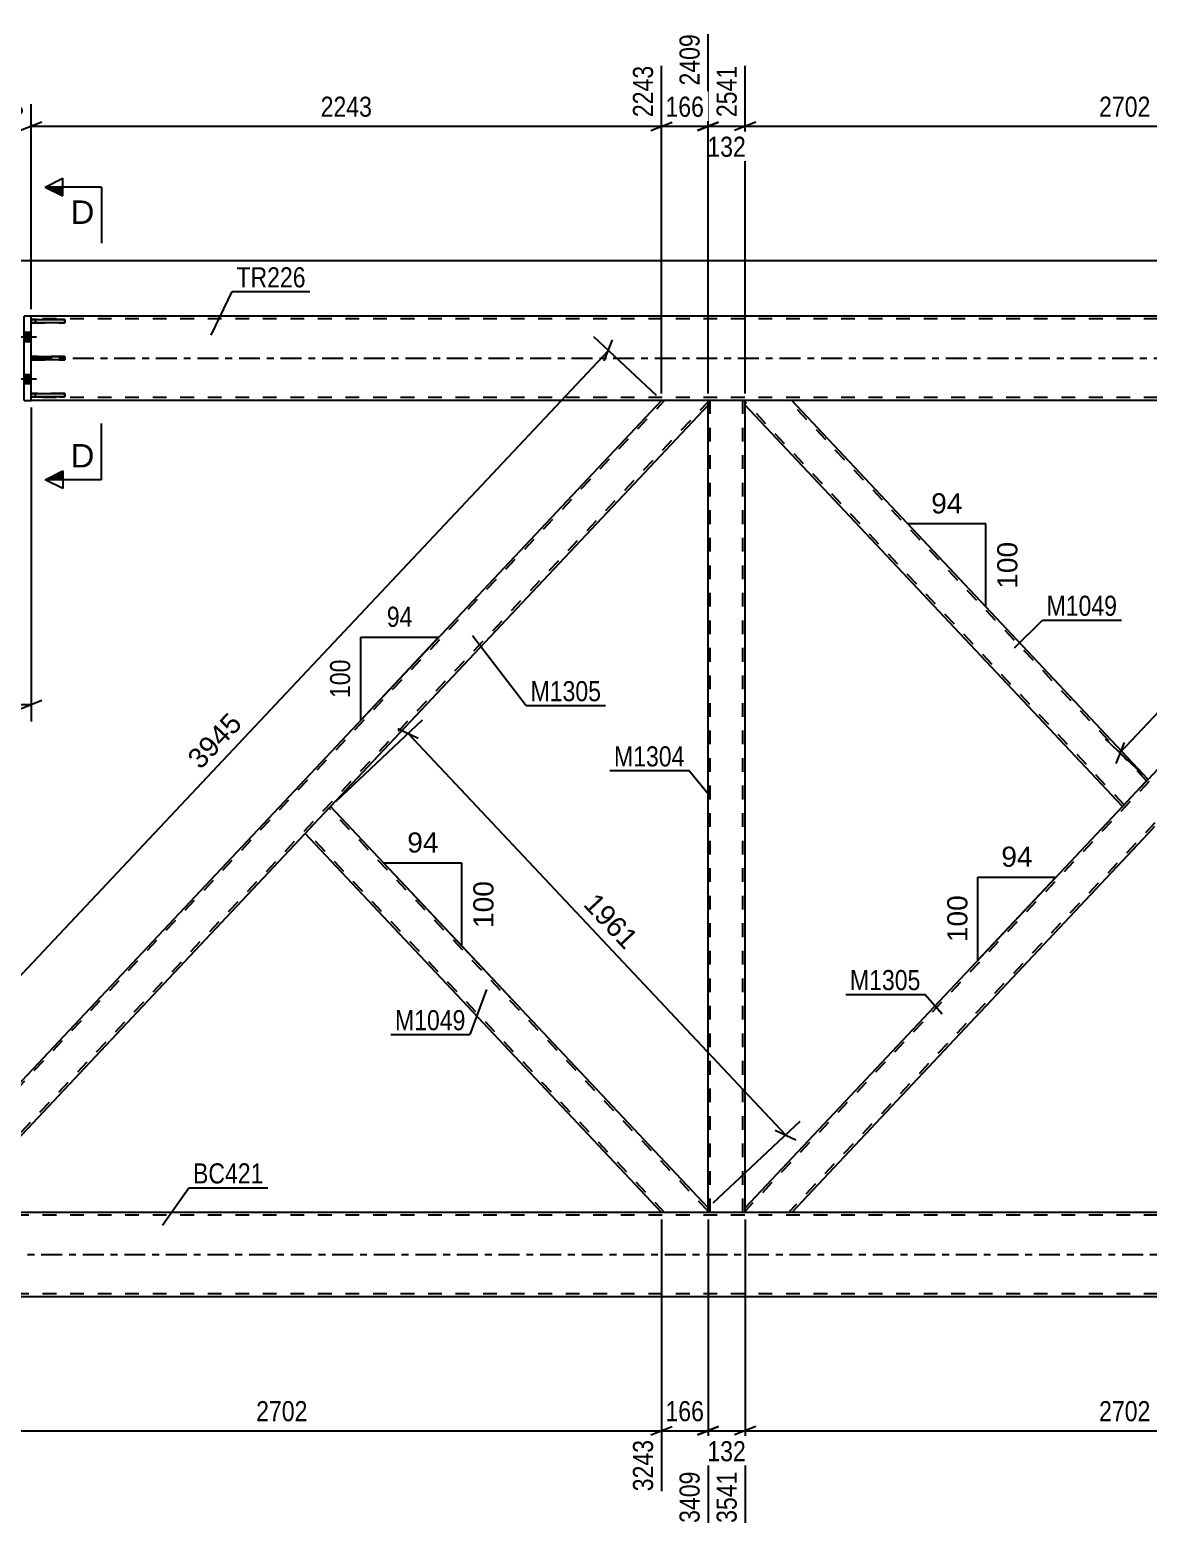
# Model space of a CAD drawing. Header units: millimetres. Extents: x -88 to 753, y -416 to 178.
# Drawn here: x -0.2 to 159, y -166.4 to 46.7 of the extents above; entities that cross this region are included whole.
import ezdxf

# ---------------------------------------------------------------- set-up
doc = ezdxf.new("R2010")
doc.units = ezdxf.units.MM
doc.linetypes.add('DXK_LINE_DOT2', pattern=[3.9198, 1.9599, -1.9599])
doc.linetypes.add('DXK_LINE_DOT3', pattern=[5.9187, 2.979, -0.9799, 0.9799, -0.9799])
doc.styles.add('Arial', font='ARIAL.TTF', dxfattribs={"height": 0.2})
doc.styles.add('Arial Narrow', font='ARIALN.TTF', dxfattribs={"height": 0.2})

# ---------------------------------------------------------------- blocks, each defined once
blk = doc.blocks.new('Part-761550090-1781 - 1684')
at = {"color": 2, "linetype": 'Continuous'}
for p, q in [((0, 5.5), (4.8, 5.5)), ((0, 5.5), (0, 5.02)), ((4.8, 5.02), (0, 5.02)), ((4.8, 5.5), (4.8, 5.02))]:
    blk.add_line(p, q, dxfattribs=at)
at = {"color": 7, "linetype": 'DXK_LINE_DOT2'}
blk.add_line((0.6, 5.02), (0.6, 5.5), dxfattribs=at)
blk = doc.blocks.new('Part-761550090-2053 - 1684')
at = {"color": 2, "linetype": 'Continuous'}
for p, q in [((101.64, -6.66), (101.64, -6)), ((159, -59.95), (108.27, -6)), ((155.38, -63.8), (101.64, -6.66)), ((158.56, -60.41), (155.38, -63.8)), ((159, -59.95), (158.56, -60.41))]:
    blk.add_line(p, q, dxfattribs=at)
at = {"color": 7, "linetype": 'DXK_LINE_DOT2'}
for p, q in [((108.27, -6), (101.64, -6)), ((155.6, -63.57), (101.64, -6.19)), ((158.78, -60.18), (107.83, -6)), ((158.97, -59.98), (158.56, -60.41)), ((155.6, -63.57), (155.61, -63.55))]:
    blk.add_line(p, q, dxfattribs=at)
blk = doc.blocks.new('Part-761550090-1766 - 1684')
at = {"color": 7, "linetype": 'DXK_LINE_DOT2'}
for p, q in [((4.8, -5.02), (0, -5.02)), ((0, -5.02), (0, -5.5)), ((0, -5.5), (4.8, -5.5)), ((0.6, -5.5), (0.6, -5.02)), ((4.8, -5.5), (4.8, -5.02))]:
    blk.add_line(p, q, dxfattribs=at)
blk = doc.blocks.new('Part-761550090-1780 - 1684')
at = {"color": 2, "linetype": 'Continuous'}
for p, q in [((0, 0.24), (4.8, 0.24)), ((0, 0.24), (0, -0.24)), ((4.8, 0.24), (4.8, -0.24)), ((4.8, -0.24), (0, -0.24))]:
    blk.add_line(p, q, dxfattribs=at)
at = {"color": 7, "linetype": 'DXK_LINE_DOT2'}
blk.add_line((0.6, -0.24), (0.6, 0.24), dxfattribs=at)
blk = doc.blocks.new('Part-761550090-1783 - 1684')
at = {"color": 7, "linetype": 'DXK_LINE_DOT2'}
for p, q in [((4.8, 0.24), (0, 0.24)), ((0, 0.24), (0, -0.24)), ((0.6, -0.24), (0.6, 0.24)), ((4.8, -0.24), (4.8, 0.24)), ((0, -0.24), (4.8, -0.24))]:
    blk.add_line(p, q, dxfattribs=at)
blk = doc.blocks.new('Part-761550090-1784 - 1684')
at = {"color": 7, "linetype": 'DXK_LINE_DOT2'}
for p, q in [((4.8, 5.5), (0, 5.5)), ((0, 5.5), (0, 5.02)), ((0, 5.02), (4.8, 5.02)), ((0.6, 5.5), (0.6, 5.02)), ((4.8, 5.02), (4.8, 5.5))]:
    blk.add_line(p, q, dxfattribs=at)
blk = doc.blocks.new('Part-761550090-1803 - 1684')
at = {"color": 7, "linetype": 'DXK_LINE_DOT2'}
for p, q in [((587.64, -122), (-40, -122)), ((587.64, -121.6), (-27.5, -121.6)), ((587.64, -133.2), (-40, -133.2))]:
    blk.add_line(p, q, dxfattribs=at)
at = {"color": 2, "linetype": 'Continuous'}
for p, q in [((212.5, -121.6), (-14.5, -121.6)), ((587.64, -133.6), (-40, -133.6))]:
    blk.add_line(p, q, dxfattribs=at)
at = {"color": 7, "linetype": 'DXK_LINE_DOT3'}
blk.add_line((-40, -127.6), (587.64, -127.6), dxfattribs=at)
blk = doc.blocks.new('Part-761550090-1818 - 1684')
at = {"color": 2, "linetype": 'Continuous'}
for p, q in [((212.5, 6), (0, 6)), ((581.4, -6), (0, -6))]:
    blk.add_line(p, q, dxfattribs=at)
at = {"color": 7, "linetype": 'DXK_LINE_DOT2'}
for p, q in [((0, -6), (0, 6)), ((587.64, 5.6), (0, 5.6)), ((587.64, -5.6), (0, -5.6))]:
    blk.add_line(p, q, dxfattribs=at)
at = {"color": 7, "linetype": 'DXK_LINE_DOT3'}
blk.add_line((0, 0), (587.64, 0), dxfattribs=at)
blk = doc.blocks.new('Part-761550090-1848 - 1684')
at = {"color": 2, "linetype": 'Continuous'}
for p, q in [((0, -5.5), (0, -5.02)), ((0, -5.02), (4.8, -5.02)), ((4.8, -5.5), (0, -5.5)), ((4.8, -5.02), (4.8, -5.5))]:
    blk.add_line(p, q, dxfattribs=at)
at = {"color": 7, "linetype": 'DXK_LINE_DOT2'}
blk.add_line((0.6, -5.5), (0.6, -5.02), dxfattribs=at)
blk = doc.blocks.new('Bolt-761550090-1897 - 1684')
at = {"linetype": 'Continuous'}
for points in [[(-1, 3.66), (-1, 2.34), (0, 2.34), (0, 3.66)], [(-1, 3.66), (-1, 2.34), (0, 2.34), (0, 3.66)], [(-1, -2.34), (-1, -3.66), (0, -3.66), (0, -2.34)], [(-1, -2.34), (-1, -3.66), (0, -3.66), (0, -2.34)]]:
    blk.add_hatch(color=1, dxfattribs=at).paths.add_polyline_path(points)
at = {"color": 1, "linetype": 'Continuous'}
for p, q in [((0.76, 3), (-4, 3)), ((0.76, 3), (-4, 3)), ((0, 3.66), (-1, 3.66)), ((0, 3.66), (-1, 3.66)), ((0, 2.34), (-1, 2.34)), ((0, 2.34), (-1, 2.34)), ((0.76, -3), (-4, -3)), ((0.76, -3), (-4, -3)), ((0, -2.34), (-1, -2.34)), ((0, -2.34), (-1, -2.34)), ((0, -3.66), (-1, -3.66)), ((0, -3.66), (-1, -3.66))]:
    blk.add_line(p, q, dxfattribs=at)
blk = doc.blocks.new('Part-761550090-1957 - 1684')
at = {"color": 2, "linetype": 'Continuous'}
for p, q in [((-1, -6), (-1, 6)), ((0, 6), (-1, 6)), ((0, -6), (0, 6)), ((-1, -6), (0, -6))]:
    blk.add_line(p, q, dxfattribs=at)
blk = doc.blocks.new('Part-761550090-2103 - 1684')
at = {"color": 2, "linetype": 'Continuous'}
for p, q in [((39.44, -67.19), (42.62, -63.8)), ((96.36, -120.94), (42.62, -63.8)), ((39, -67.65), (39.44, -67.19)), ((89.73, -121.6), (39, -67.65)), ((96.36, -121.6), (96.36, -120.94))]:
    blk.add_line(p, q, dxfattribs=at)
at = {"color": 7, "linetype": 'DXK_LINE_DOT2'}
for p, q in [((96.36, -121.41), (42.4, -64.03)), ((39.03, -67.62), (39.44, -67.19)), ((39.22, -67.42), (39.24, -67.4)), ((90.17, -121.6), (39.22, -67.42)), ((96.36, -121.6), (89.73, -121.6))]:
    blk.add_line(p, q, dxfattribs=at)
blk = doc.blocks.new('Part-761550090-2043 - 1684')
at = {"color": 7, "linetype": 'DXK_LINE_DOT2'}
for p, q in [((-18.36, -121.41), (90.17, -6)), ((-12.17, -121.6), (96.36, -6.19)), ((96.36, -6), (89.73, -6)), ((39, -67.65), (42.62, -63.8)), ((-18.36, -120.94), (-17.68, -120.22)), ((-18.36, -121.6), (-18.36, -120.94)), ((-18.36, -121.6), (-11.73, -121.6))]:
    blk.add_line(p, q, dxfattribs=at)
at = {"color": 2, "linetype": 'Continuous'}
for p, q in [((-17.68, -120.22), (89.73, -6)), ((96.36, -6.66), (96.36, -6)), ((96.36, -6.66), (42.62, -63.8)), ((-11.73, -121.6), (39, -67.65))]:
    blk.add_line(p, q, dxfattribs=at)
blk = doc.blocks.new('Part-761550090-2048 - 1684')
at = {"color": 7, "linetype": 'DXK_LINE_DOT2'}
for p, q in [((210.17, -6), (101.64, -121.41)), ((216.36, -6.19), (107.83, -121.6)), ((216.36, -6), (209.73, -6)), ((159, -59.95), (155.38, -63.8)), ((162.62, -63.8), (159, -67.65)), ((108.27, -121.6), (101.64, -121.6))]:
    blk.add_line(p, q, dxfattribs=at)
at = {"color": 2, "linetype": 'Continuous'}
for p, q in [((209.73, -6), (159, -59.95)), ((216.36, -6.66), (216.36, -6)), ((216.36, -6.66), (162.62, -63.8)), ((155.38, -63.8), (101.64, -120.94)), ((159, -67.65), (108.27, -121.6)), ((101.64, -121.6), (101.64, -120.94))]:
    blk.add_line(p, q, dxfattribs=at)
blk = doc.blocks.new('Part-761550090-2098 - 1684')
at = {"color": 7, "linetype": 'DXK_LINE_DOT2'}
for p, q in [((101.64, -6), (96.36, -6)), ((96.36, -6.66), (96.36, -6)), ((96.68, -121.6), (96.68, -6)), ((101.32, -121.6), (101.32, -6)), ((101.64, -6.66), (101.64, -6)), ((96.36, -121.6), (96.36, -120.94)), ((101.64, -121.6), (101.64, -120.94)), ((101.64, -121.6), (96.36, -121.6))]:
    blk.add_line(p, q, dxfattribs=at)
at = {"color": 2, "linetype": 'Continuous'}
for p, q in [((96.36, -120.94), (96.36, -6.66)), ((101.64, -120.94), (101.64, -6.66))]:
    blk.add_line(p, q, dxfattribs=at)
blk = doc.blocks.new('StraightDimension-761550090-15531 - 1684')
at = {"color": 7, "linetype": 'Continuous'}
for p, q in [((101.64, -122.6), (101.64, -165.8)), ((209.73, -122.6), (209.73, -161.3)), ((103.14, -152.08), (100.14, -153.28)), ((101.64, -152.68), (209.73, -152.68)), ((208.23, -153.28), (211.23, -152.08))]:
    blk.add_line(p, q, dxfattribs=at)
at = {"color": 0}
blk.add_wipeout([(159.94, -151.93), (159.94, -147.73), (151.43, -147.73), (151.43, -151.93)], dxfattribs=at)
at = {"color": 0, "linetype": 'Continuous'}
blk.add_wipeout([(209.13, -153.38), (204.93, -153.38), (204.93, -161.9), (209.13, -161.9)], dxfattribs=at)
at = {"color": 3, "style": 'Arial Narrow'}
blk.add_text('2702', height=2.863, dxfattribs=at).set_placement((152.03, -151.33))
at = {"color": 3, "linetype": 'Continuous', "style": 'Arial Narrow'}
blk.add_text('6243', height=2.863, rotation=90.0002, dxfattribs=at).set_placement((208.53, -161.3))
blk = doc.blocks.new('AngleDimension-761550090-2797 - 1684')
at = {"color": 7, "linetype": 'Continuous'}
for p, q in [((46.91, -39.73), (58.01, -39.73)), ((46.91, -51.53), (58.01, -39.73)), ((46.91, -51.53), (46.91, -39.73)), ((47.65, -50.75), (58.01, -39.73))]:
    blk.add_line(p, q, dxfattribs=at)
at = {"color": 0}
for points in [[(54.89, -38.83), (54.89, -34.63), (50.03, -34.63), (50.03, -38.83)], [(46.01, -42.29), (41.81, -42.29), (41.81, -48.97), (46.01, -48.97)]]:
    blk.add_wipeout(points, dxfattribs=at)
at = {"color": 3, "style": 'Arial Narrow'}
blk.add_text('94', height=2.863, dxfattribs=at).set_placement((50.63, -38.23))
blk.add_text('100', height=2.863, rotation=90.0002, dxfattribs=at).set_placement((45.41, -48.37))
blk = doc.blocks.new('StraightDimension-761550090-3059 - 1684')
at = {"color": 7, "linetype": 'Continuous'}
blk.add_line((212.51, 13.87), (-69.53, 13.87), dxfattribs=at)
blk = doc.blocks.new('StraightDimension-761550090-15533 - 1684')
at = {"color": 7, "linetype": 'Continuous'}
for p, q in [((89.73, -122.6), (89.73, -161.3)), ((96.36, -122.6), (96.36, -165.8)), ((88.23, -153.28), (91.23, -152.08)), ((89.73, -152.68), (96.36, -152.68)), ((97.86, -152.08), (94.86, -153.28))]:
    blk.add_line(p, q, dxfattribs=at)
at = {"color": 0}
blk.add_wipeout([(96.39, -151.93), (96.39, -147.73), (89.7, -147.73), (89.7, -151.93)], dxfattribs=at)
at = {"color": 0, "linetype": 'Continuous'}
blk.add_wipeout([(95.76, -157.88), (91.56, -157.88), (91.56, -166.4), (95.76, -166.4)], dxfattribs=at)
at = {"color": 3, "style": 'Arial Narrow'}
blk.add_text('166', height=2.863, dxfattribs=at).set_placement((90.3, -151.33))
at = {"color": 3, "linetype": 'Continuous', "style": 'Arial Narrow'}
blk.add_text('3409', height=2.863, rotation=90.0002, dxfattribs=at).set_placement((95.16, -165.8))
blk = doc.blocks.new('StraightDimension-761550090-2595 - 1684')
at = {"color": 7, "linetype": 'Continuous'}
for p, q in [((0, -7), (0, -51.7)), ((-40, -115.8), (-40, -46.45)), ((-38.5, -48.7), (-41.5, -49.9)), ((-1.5, -49.9), (1.5, -48.7)), ((-40, -49.3), (0, -49.3))]:
    blk.add_line(p, q, dxfattribs=at)
at = {"color": 0}
blk.add_wipeout([(-15.74, -48.55), (-15.74, -44.35), (-24.26, -44.35), (-24.26, -48.55)], dxfattribs=at)
at = {"color": 3, "style": 'Arial Narrow'}
blk.add_text('1000', height=2.863, dxfattribs=at).set_placement((-23.66, -47.95))
blk = doc.blocks.new('AngleDimension-761550090-16185 - 1684')
at = {"color": 7, "linetype": 'Continuous'}
for p, q in [((128.39, -27.4), (124.81, -23.59)), ((135.9, -23.59), (124.81, -23.59)), ((135.9, -35.39), (124.81, -23.59)), ((135.9, -35.39), (135.9, -23.59))]:
    blk.add_line(p, q, dxfattribs=at)
at = {"color": 0}
for points in [[(133.18, -22.69), (133.18, -18.49), (127.53, -18.49), (127.53, -22.69)], [(141, -25.55), (136.8, -25.55), (136.8, -33.42), (141, -33.42)]]:
    blk.add_wipeout(points, dxfattribs=at)
at = {"color": 3, "style": 'Arial'}
blk.add_text('94', height=2.865, dxfattribs=at).set_placement((128.13, -22.09))
blk.add_text('100', height=2.865, rotation=90.0002, dxfattribs=at).set_placement((140.4, -32.82))
blk = doc.blocks.new('StraightDimension-761550090-15532 - 1684')
at = {"color": 7, "linetype": 'Continuous'}
for p, q in [((96.36, -122.6), (96.36, -165.8)), ((101.64, -122.6), (101.64, -165.8)), ((94.86, -153.28), (97.86, -152.08)), ((96.36, -152.68), (101.64, -152.68)), ((103.14, -152.08), (100.14, -153.28))]:
    blk.add_line(p, q, dxfattribs=at)
at = {"color": 0}
blk.add_wipeout([(102.34, -157.63), (102.34, -153.43), (95.66, -153.43), (95.66, -157.63)], dxfattribs=at)
at = {"color": 0, "linetype": 'Continuous'}
blk.add_wipeout([(101.04, -157.88), (96.84, -157.88), (96.84, -166.4), (101.04, -166.4)], dxfattribs=at)
at = {"color": 3, "style": 'Arial Narrow'}
blk.add_text('132', height=2.863, dxfattribs=at).set_placement((96.26, -157.03))
at = {"color": 3, "linetype": 'Continuous', "style": 'Arial Narrow'}
blk.add_text('3541', height=2.863, rotation=90.0002, dxfattribs=at).set_placement((100.44, -165.8))
blk = doc.blocks.new('StraightDimension-761550090-15534 - 1684')
at = {"color": 7, "linetype": 'Continuous'}
for p, q in [((-18.36, -122.6), (-18.36, -159.47)), ((89.73, -122.6), (89.73, -161.3)), ((-16.86, -152.08), (-19.86, -153.28)), ((-18.36, -152.68), (89.73, -152.68)), ((88.23, -153.28), (91.23, -152.08))]:
    blk.add_line(p, q, dxfattribs=at)
at = {"color": 0}
blk.add_wipeout([(39.94, -151.93), (39.94, -147.73), (31.43, -147.73), (31.43, -151.93)], dxfattribs=at)
at = {"color": 0, "linetype": 'Continuous'}
blk.add_wipeout([(89.13, -153.38), (84.93, -153.38), (84.93, -161.9), (89.13, -161.9)], dxfattribs=at)
at = {"color": 3, "style": 'Arial Narrow'}
blk.add_text('2702', height=2.863, dxfattribs=at).set_placement((32.03, -151.33))
at = {"color": 3, "linetype": 'Continuous', "style": 'Arial Narrow'}
blk.add_text('3243', height=2.863, rotation=90.0002, dxfattribs=at).set_placement((88.53, -161.3))
blk = doc.blocks.new('StraightDimension-761550090-15895 - 1684')
at = {"color": 7, "linetype": 'Continuous'}
for p, q in [((101.64, -5), (101.64, 41.64)), ((209.73, -5), (209.73, 41.64)), ((103.14, 33.63), (100.14, 32.43)), ((101.64, 33.03), (209.73, 33.03)), ((208.23, 32.43), (211.23, 33.63))]:
    blk.add_line(p, q, dxfattribs=at)
at = {"color": 0, "linetype": 'Continuous'}
blk.add_wipeout([(209.13, 42.24), (204.93, 42.24), (204.93, 33.73), (209.13, 33.73)], dxfattribs=at)
at = {"color": 0}
blk.add_wipeout([(159.94, 33.78), (159.94, 37.98), (151.43, 37.98), (151.43, 33.78)], dxfattribs=at)
at = {"color": 3, "linetype": 'Continuous', "style": 'Arial Narrow'}
blk.add_text('5243', height=2.863, rotation=90.0002, dxfattribs=at).set_placement((208.53, 34.33))
at = {"color": 3, "style": 'Arial Narrow'}
blk.add_text('2702', height=2.863, dxfattribs=at).set_placement((152.03, 34.38))
blk = doc.blocks.new('StraightDimension-761550090-15896 - 1684')
at = {"color": 7, "linetype": 'Continuous'}
for p, q in [((96.36, -5), (96.36, 46.14)), ((101.64, -5), (101.64, 41.64)), ((94.86, 32.43), (97.86, 33.63)), ((96.36, 33.03), (101.64, 33.03)), ((103.14, 33.63), (100.14, 32.43))]:
    blk.add_line(p, q, dxfattribs=at)
at = {"color": 0, "linetype": 'Continuous'}
blk.add_wipeout([(101.04, 42.24), (96.84, 42.24), (96.84, 33.73), (101.04, 33.73)], dxfattribs=at)
at = {"color": 0}
blk.add_wipeout([(102.34, 28.08), (102.34, 32.28), (95.66, 32.28), (95.66, 28.08)], dxfattribs=at)
at = {"color": 3, "linetype": 'Continuous', "style": 'Arial Narrow'}
blk.add_text('2541', height=2.863, rotation=90.0002, dxfattribs=at).set_placement((100.44, 34.33))
at = {"color": 3, "style": 'Arial Narrow'}
blk.add_text('132', height=2.863, dxfattribs=at).set_placement((96.26, 28.68))
blk = doc.blocks.new('StraightDimension-761550090-15897 - 1684')
at = {"color": 7, "linetype": 'Continuous'}
for p, q in [((96.36, -5), (96.36, 46.14)), ((89.73, -5), (89.73, 41.64)), ((88.23, 32.43), (91.23, 33.63)), ((89.73, 33.03), (96.36, 33.03)), ((97.86, 33.63), (94.86, 32.43))]:
    blk.add_line(p, q, dxfattribs=at)
at = {"color": 0}
blk.add_wipeout([(96.39, 33.78), (96.39, 37.98), (89.7, 37.98), (89.7, 33.78)], dxfattribs=at)
at = {"color": 0, "linetype": 'Continuous'}
blk.add_wipeout([(95.76, 46.74), (91.56, 46.74), (91.56, 38.23), (95.76, 38.23)], dxfattribs=at)
at = {"color": 3, "linetype": 'Continuous', "style": 'Arial Narrow'}
blk.add_text('2409', height=2.863, rotation=90.0002, dxfattribs=at).set_placement((95.16, 38.83))
at = {"color": 3, "style": 'Arial Narrow'}
blk.add_text('166', height=2.863, dxfattribs=at).set_placement((90.3, 34.38))
blk = doc.blocks.new('StraightDimension-761550090-15898 - 1684')
at = {"color": 7, "linetype": 'Continuous'}
for p, q in [((89.73, -5), (89.73, 41.64)), ((0, 7), (0, 36.16)), ((1.5, 33.63), (-1.5, 32.43)), ((0, 33.03), (89.73, 33.03)), ((88.23, 32.43), (91.23, 33.63))]:
    blk.add_line(p, q, dxfattribs=at)
at = {"color": 0, "linetype": 'Continuous'}
for points in [[(89.13, 42.24), (84.93, 42.24), (84.93, 33.73), (89.13, 33.73)], [(-0.6, 36.76), (-4.8, 36.76), (-4.8, 33.73), (-0.6, 33.73)]]:
    blk.add_wipeout(points, dxfattribs=at)
at = {"color": 0}
blk.add_wipeout([(49.12, 33.78), (49.12, 37.98), (40.61, 37.98), (40.61, 33.78)], dxfattribs=at)
at = {"color": 3, "linetype": 'Continuous', "style": 'Arial Narrow'}
for s, height, p in [('2243', 2.863, (88.53, 34.33)), ('0', 2.86, (-1.2, 34.33))]:
    blk.add_text(s, height=height, rotation=90.0002, dxfattribs=at).set_placement(p)
at = {"color": 3, "style": 'Arial Narrow'}
blk.add_text('2243', height=2.863, dxfattribs=at).set_placement((41.21, 34.38))
blk = doc.blocks.new('AngleDimension-761550090-16142 - 1684')
at = {"color": 7, "linetype": 'Continuous'}
for p, q in [((61.31, -71.87), (50.21, -71.87)), ((61.31, -83.67), (50.21, -71.87)), ((61.31, -83.67), (61.31, -71.87)), ((70.02, -92.93), (61.31, -83.67))]:
    blk.add_line(p, q, dxfattribs=at)
at = {"color": 0}
for points in [[(58.59, -70.97), (58.59, -66.77), (52.94, -66.77), (52.94, -70.97)], [(66.41, -73.83), (62.21, -73.83), (62.21, -81.71), (66.41, -81.71)]]:
    blk.add_wipeout(points, dxfattribs=at)
at = {"color": 3, "style": 'Arial'}
blk.add_text('94', height=2.865, dxfattribs=at).set_placement((53.54, -70.37))
blk.add_text('100', height=2.865, rotation=90.0002, dxfattribs=at).set_placement((65.81, -81.11))
blk = doc.blocks.new('AngleDimension-761550090-16170 - 1684')
at = {"color": 7, "linetype": 'Continuous'}
for p, q in [((134.78, -73.89), (145.88, -73.89)), ((134.78, -85.7), (145.88, -73.89)), ((134.78, -85.7), (134.78, -73.89)), ((138.29, -81.97), (145.88, -73.89))]:
    blk.add_line(p, q, dxfattribs=at)
at = {"color": 0}
for points in [[(143.16, -72.99), (143.16, -68.79), (137.51, -68.79), (137.51, -72.99)], [(133.88, -75.86), (129.68, -75.86), (129.68, -83.73), (133.88, -83.73)]]:
    blk.add_wipeout(points, dxfattribs=at)
at = {"color": 3, "style": 'Arial'}
blk.add_text('94', height=2.865, dxfattribs=at).set_placement((138.11, -72.39))
blk.add_text('100', height=2.865, rotation=90.0002, dxfattribs=at).set_placement((133.28, -83.13))
blk = doc.blocks.new('StraightDimension-761550090-16269 - 1684')
at = {"color": 7, "linetype": 'Continuous'}
for p, q in [((89, -5.31), (80.09, 3.07)), ((81.58, -0.39), (82.76, 2.62)), ((-25.93, -113.82), (82.17, 1.12)), ((-19.09, -120.25), (-28, -111.87)), ((-25.34, -112.32), (-26.52, -115.33))]:
    blk.add_line(p, q, dxfattribs=at)
at = {"color": 0}
blk.add_wipeout([(31.03, -52.16), (27.97, -49.29), (21.06, -56.64), (24.12, -59.52)], dxfattribs=at)
at = {"color": 3, "style": 'Arial'}
blk.add_text('3945', height=2.865, rotation=46.7591, dxfattribs=at).set_placement((24.09, -58.67))
blk = doc.blocks.new('StraightDimension-761550090-16300 - 1684')
at = {"color": 7, "linetype": 'Continuous'}
for p, q in [((43.35, -63.11), (55.72, -51.48)), ((55.11, -54.12), (52.18, -52.75)), ((53.65, -53.43), (107.38, -110.57)), ((97.09, -120.25), (109.46, -108.62)), ((105.92, -109.89), (108.85, -111.25))]:
    blk.add_line(p, q, dxfattribs=at)
at = {"color": 0}
blk.add_wipeout([(84.52, -85.17), (87.58, -82.29), (80.66, -74.94), (77.6, -77.81)], dxfattribs=at)
at = {"color": 3, "style": 'Arial'}
blk.add_text('1961', height=2.865, rotation=-46.7591, dxfattribs=at).set_placement((78.45, -77.84))
blk = doc.blocks.new('StraightDimension-761550090-16316 - 1684')
at = {"color": 7, "linetype": 'Continuous'}
for p, q in [((209, -5.31), (203.65, -0.28)), ((205.14, -3.74), (206.32, -0.73)), ((154.99, -56.18), (205.73, -2.23)), ((158.27, -59.26), (152.92, -54.23)), ((155.58, -54.68), (154.4, -57.68))]:
    blk.add_line(p, q, dxfattribs=at)
at = {"color": 0}
blk.add_wipeout([(183.27, -25.02), (180.21, -22.14), (173.3, -29.49), (176.36, -32.37)], dxfattribs=at)
at = {"color": 3, "style": 'Arial'}
blk.add_text('1851', height=2.865, rotation=46.7591, dxfattribs=at).set_placement((176.33, -31.52))
blk = doc.blocks.new('Mark-761550090-1799 - 1684')
at = {"color": 0}
blk.add_wipeout([(33.09, -117.48), (33.09, -114.48), (23.04, -114.48), (23.04, -117.48)], dxfattribs=at)
blk.add_wipeout([(33.09, -117.48), (33.09, -114.48), (23.04, -114.48), (23.04, -117.48)], dxfattribs=at)
at = {"color": 30, "linetype": 'Continuous'}
for p, q in [((18.68, -123.4), (22.44, -118.08)), ((22.44, -118.08), (33.69, -118.08))]:
    blk.add_line(p, q, dxfattribs=at)
at = {"color": 3, "style": 'Arial Narrow'}
blk.add_text('BC421', height=2.863, dxfattribs=at).set_placement((23.04, -117.48))
blk = doc.blocks.new('Mark-761550090-1814 - 1684')
at = {"color": 0}
blk.add_wipeout([(39.08, 10.09), (39.08, 13.09), (29.22, 13.09), (29.22, 10.09)], dxfattribs=at)
blk.add_wipeout([(39.08, 10.09), (39.08, 13.09), (29.22, 13.09), (29.22, 10.09)], dxfattribs=at)
at = {"color": 30, "linetype": 'Continuous'}
for p, q in [((25.64, 3.27), (28.62, 9.49)), ((28.62, 9.49), (39.68, 9.49))]:
    blk.add_line(p, q, dxfattribs=at)
at = {"color": 3, "style": 'Arial Narrow'}
blk.add_text('TR226', height=2.863, dxfattribs=at).set_placement((29.22, 10.09))
blk = doc.blocks.new('Mark-761550090-2039 - 1684')
at = {"color": 0}
blk.add_wipeout([(81.14, -48.83), (81.14, -45.83), (71.09, -45.83), (71.09, -48.83)], dxfattribs=at)
blk.add_wipeout([(81.14, -48.83), (81.14, -45.83), (71.09, -45.83), (71.09, -48.83)], dxfattribs=at)
at = {"color": 30, "linetype": 'Continuous'}
for p, q in [((62.81, -39.45), (70.49, -49.43)), ((70.49, -49.43), (81.74, -49.43))]:
    blk.add_line(p, q, dxfattribs=at)
at = {"color": 3, "style": 'Arial Narrow'}
blk.add_text('M1305', height=2.863, dxfattribs=at).set_placement((71.09, -48.83))
blk = doc.blocks.new('Mark-761550090-2044 - 1684')
at = {"color": 0}
blk.add_wipeout([(126.61, -89.96), (126.61, -86.96), (116.56, -86.96), (116.56, -89.96)], dxfattribs=at)
blk.add_wipeout([(126.61, -89.96), (126.61, -86.96), (116.56, -86.96), (116.56, -89.96)], dxfattribs=at)
at = {"color": 30, "linetype": 'Continuous'}
for p in [(115.96, -90.56), (129.69, -93.37)]:
    blk.add_line(p, (127.21, -90.56), dxfattribs=at)
at = {"color": 3, "style": 'Arial Narrow'}
blk.add_text('M1305', height=2.863, dxfattribs=at).set_placement((116.56, -89.96))
blk = doc.blocks.new('Mark-761550090-2049 - 1684')
at = {"color": 0}
blk.add_wipeout([(154.6, -36.67), (154.6, -33.67), (144.55, -33.67), (144.55, -36.67)], dxfattribs=at)
blk.add_wipeout([(154.6, -36.67), (154.6, -33.67), (144.55, -33.67), (144.55, -36.67)], dxfattribs=at)
at = {"color": 30, "linetype": 'Continuous'}
for p, q in [((140, -41.24), (143.95, -37.27)), ((143.95, -37.27), (155.2, -37.27))]:
    blk.add_line(p, q, dxfattribs=at)
at = {"color": 3, "style": 'Arial Narrow'}
blk.add_text('M1049', height=2.863, dxfattribs=at).set_placement((144.55, -36.67))
blk = doc.blocks.new('Mark-761550090-2094 - 1684')
at = {"color": 0}
blk.add_wipeout([(93.02, -58.11), (93.02, -55.11), (82.97, -55.11), (82.97, -58.11)], dxfattribs=at)
blk.add_wipeout([(93.02, -58.11), (93.02, -55.11), (82.97, -55.11), (82.97, -58.11)], dxfattribs=at)
at = {"color": 30, "linetype": 'Continuous'}
for p in [(82.37, -58.71), (96.47, -62.15)]:
    blk.add_line(p, (93.62, -58.71), dxfattribs=at)
at = {"color": 3, "style": 'Arial Narrow'}
blk.add_text('M1304', height=2.863, dxfattribs=at).set_placement((82.97, -58.11))
blk = doc.blocks.new('Mark-761550090-2099 - 1684')
at = {"color": 0}
blk.add_wipeout([(61.84, -95.67), (61.84, -92.67), (51.79, -92.67), (51.79, -95.67)], dxfattribs=at)
blk.add_wipeout([(61.84, -95.67), (61.84, -92.67), (51.79, -92.67), (51.79, -95.67)], dxfattribs=at)
at = {"color": 30, "linetype": 'Continuous'}
for p in [(64.8, -89.88), (51.19, -96.27)]:
    blk.add_line(p, (62.44, -96.27), dxfattribs=at)
at = {"color": 3, "style": 'Arial Narrow'}
blk.add_text('M1049', height=2.863, dxfattribs=at).set_placement((51.79, -95.67))
blk = doc.blocks.new('SectionMark-761550090-3265 - 1684')
at = {"linetype": 'Continuous'}
for points in [[(4.5, 24.38), (4.5, 23.13), (2, 24.38)], [(4.5, -16.05), (4.5, -17.3), (2, -17.3)]]:
    blk.add_hatch(color=6, dxfattribs=at).paths.add_polyline_path(points)
at = {"color": 6, "linetype": 'Continuous'}
for p, q in [((2, 24.38), (4.5, 25.63)), ((4.5, 23.13), (4.5, 25.63)), ((10, 24.38), (2, 24.38)), ((2, 24.38), (4.5, 23.13)), ((2, -17.3), (4.5, -16.05)), ((4.5, -16.05), (4.5, -18.55)), ((10, -17.3), (2, -17.3)), ((4.5, -18.55), (2, -17.3))]:
    blk.add_line(p, q, dxfattribs=at)
at = {"color": 0, "linetype": 'Continuous'}
for points in [[(9, 19.13), (9, 22.63), (5.63, 22.63), (5.63, 19.13)], [(9, -15.55), (9, -12.05), (5.63, -12.05), (5.63, -15.55)]]:
    blk.add_wipeout(points, dxfattribs=at)
at = {"color": 6, "linetype": 'Continuous'}
for p, q in [((10, 24.38), (10, 16.38)), ((10, -17.3), (10, -9.3))]:
    blk.add_line(p, q, dxfattribs=at)
at = {"color": 3, "linetype": 'Continuous', "style": 'Arial'}
for p in [(5.63, 19.13), (5.63, -15.55)]:
    blk.add_text('D', height=3.34, dxfattribs=at).set_placement(p)

msp = doc.modelspace()

# ---------------------------------------------------------------- block references
for name in ['Part-761550090-1818 - 1684', 'Part-761550090-1957 - 1684', 'Part-761550090-1781 - 1684', 'Part-761550090-1784 - 1684', 'Bolt-761550090-1897 - 1684', 'Part-761550090-1780 - 1684', 'Part-761550090-1783 - 1684', 'Part-761550090-2043 - 1684', 'Part-761550090-1766 - 1684', 'Part-761550090-1848 - 1684', 'Part-761550090-2098 - 1684', 'Part-761550090-2053 - 1684', 'Part-761550090-2048 - 1684', 'Part-761550090-2103 - 1684', 'Part-761550090-1803 - 1684']:
    msp.add_blockref(name, (0, 0))

# ---------------------------------------------------------------- next in the draw order: block references
for name in ['AngleDimension-761550090-2797 - 1684', 'StraightDimension-761550090-15531 - 1684']:
    msp.add_blockref(name, (0, 0))

# ---------------------------------------------------------------- next in the draw order: block references
msp.add_blockref('StraightDimension-761550090-3059 - 1684', (0, 0))

# ---------------------------------------------------------------- next in the draw order: block references
for name in ['StraightDimension-761550090-15895 - 1684', 'StraightDimension-761550090-2595 - 1684', 'AngleDimension-761550090-16185 - 1684', 'AngleDimension-761550090-16142 - 1684', 'AngleDimension-761550090-16170 - 1684', 'Mark-761550090-2044 - 1684', 'StraightDimension-761550090-15533 - 1684']:
    msp.add_blockref(name, (0, 0))

# ---------------------------------------------------------------- next in the draw order: block references
for name in ['StraightDimension-761550090-15896 - 1684', 'StraightDimension-761550090-16316 - 1684', 'StraightDimension-761550090-15534 - 1684', 'StraightDimension-761550090-15532 - 1684']:
    msp.add_blockref(name, (0, 0))

# ---------------------------------------------------------------- next in the draw order: block references
for name in ['StraightDimension-761550090-15897 - 1684', 'Mark-761550090-2049 - 1684']:
    msp.add_blockref(name, (0, 0))

# ---------------------------------------------------------------- next in the draw order: block references
msp.add_blockref('StraightDimension-761550090-15898 - 1684', (0, 0))

# ---------------------------------------------------------------- next in the draw order: block references
msp.add_blockref('StraightDimension-761550090-16269 - 1684', (0, 0))

# ---------------------------------------------------------------- next in the draw order: block references
for name in ['SectionMark-761550090-3265 - 1684', 'Mark-761550090-1814 - 1684', 'Mark-761550090-2039 - 1684', 'StraightDimension-761550090-16300 - 1684', 'Mark-761550090-1799 - 1684']:
    msp.add_blockref(name, (0, 0))

# ---------------------------------------------------------------- next in the draw order: block references
for name in ['Mark-761550090-2094 - 1684', 'Mark-761550090-2099 - 1684']:
    msp.add_blockref(name, (0, 0))

doc.saveas('drawing.dxf')
